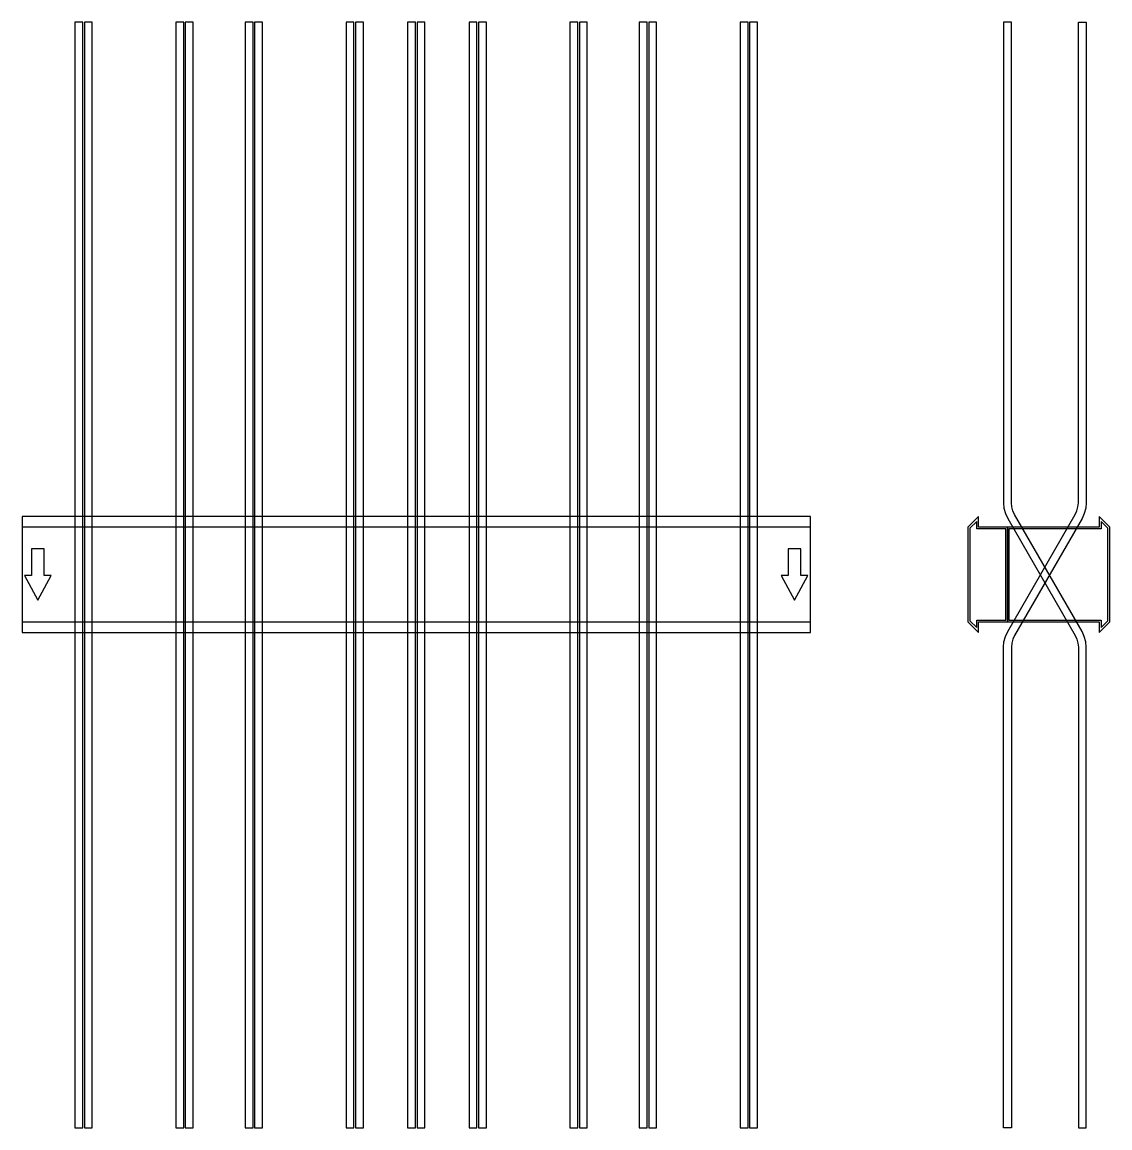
# Model space of a CAD drawing. Extents: x 0 to 1380, y -702 to 701.
import ezdxf

# ---------------------------------------------------------------- set-up
doc = ezdxf.new("R2010")
doc.units = 0
doc.layers.add('Halfen', color=7, linetype='CONTINUOUS')

msp = doc.modelspace()

# ---------------------------------------------------------------- linework, layer by layer
at = {"layer": 'Halfen', "color": 7}
for points in [[(77, -702.262), (77, 700.922), (67, 700.922), (67, -702.262)], [(89, -702.262), (89, 700.922), (79, 700.922), (79, -702.262)], [(205, -702.262), (205, 700.922), (195, 700.922), (195, -702.262)], [(217, -702.262), (217, 700.922), (207, 700.922), (207, -702.262)], [(293, -702.262), (293, 700.922), (283, 700.922), (283, -702.262)], [(305, -702.262), (305, 700.922), (295, 700.922), (295, -702.262)], [(421, -702.262), (421, 700.922), (411, 700.922), (411, -702.262)], [(433, -702.262), (433, 700.922), (423, 700.922), (423, -702.262)], [(499, -702.262), (499, 700.922), (489, 700.922), (489, -702.262)], [(511, -702.262), (511, 700.922), (501, 700.922), (501, -702.262)], [(577, -702.262), (577, 700.922), (567, 700.922), (567, -702.262)], [(589, -702.262), (589, 700.922), (579, 700.922), (579, -702.262)], [(705, -702.262), (705, 700.922), (695, 700.922), (695, -702.262)], [(717, -702.262), (717, 700.922), (707, 700.922), (707, -702.262)], [(793, -702.262), (793, 700.922), (783, 700.922), (783, -702.262)], [(805, -702.262), (805, 700.922), (795, 700.922), (795, -702.262)], [(921, -702.262), (921, 700.922), (911, 700.922), (911, -702.262)], [(933, -702.262), (933, 700.922), (923, 700.922), (923, -702.262)], [(1350, -702.262), (1350, -92.321), (1349.392, -85.375), (1347.588, -78.64), (1344.641, -72.321), (1259.019, 75.981), (1256.809, 80.72), (1255.456, 85.771), (1255, 90.981), (1255, 161.922), (1255, 700.922), (1245, 700.922), (1245, 161.922), (1245, 90.981), (1245.608, 84.035), (1247.412, 77.3), (1250.359, 70.981), (1335.981, -77.321), (1338.191, -82.06), (1339.544, -87.111), (1340, -92.321), (1340, -702.262)], [(1245, -702.262), (1245, -92.321), (1245.608, -85.375), (1247.412, -78.64), (1250.359, -72.321), (1335.981, 75.981), (1338.191, 80.72), (1339.544, 85.771), (1340, 90.981), (1340, 161.922), (1340, 700.922), (1350, 700.922), (1350, 161.922), (1350, 90.981), (1349.392, 84.035), (1347.588, 77.3), (1344.641, 70.981), (1259.019, -77.321), (1256.809, -82.06), (1255.456, -87.111), (1255, -92.321), (1255, -702.262)], [(0, -73.5), (1000, -73.5), (1000, 73.5), (0, 73.5)], [(1250, -60), (1250, 60), (1213.5, 60), (1213.5, 73.5), (1200, 60), (1200, -60), (1213.5, -73.5), (1213.5, -60)], [(1380, -60), (1380, 60), (1366.5, 73.5), (1366.5, 60), (1250, 60), (1250, -60), (1366.5, -60), (1366.5, -73.5)], [(0, -60), (1000, -60), (1000, 60), (0, 60)], [(1248, -58), (1248, 58), (1211, 58), (1211, 67.25), (1202.5, 58.75), (1202.5, -58.75), (1211, -67.25), (1211, -58)], [(1377.5, -58.75), (1377.5, 58.75), (1369, 67.25), (1369, 58), (1252, 58), (1252, -58), (1369, -58), (1369, -67.25)], [(20, -32.5), (37, -1.5), (28, -1.5), (28, 32.5), (12, 32.5), (12, -1.5), (3, -1.5)], [(980, -32.5), (997, -1.5), (988, -1.5), (988, 32.5), (972, 32.5), (972, -1.5), (963, -1.5)]]:
    msp.add_lwpolyline(points, close=True, dxfattribs=at)

doc.saveas('drawing.dxf')
